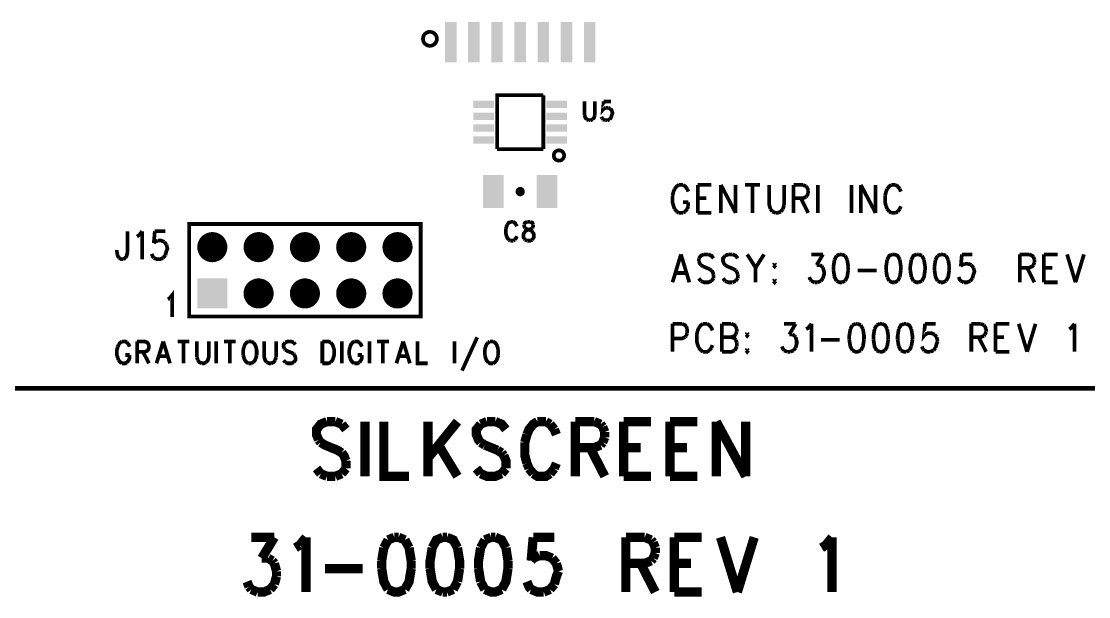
# Model space of a CAD drawing. Extents: x 7.99 to 15.49, y 7.55 to 10.6.
# Drawn here: x 10.672 to 12.978, y 7.55 to 8.793 of the extents above; entities that cross this region are included whole.
import ezdxf

# ---------------------------------------------------------------- set-up
doc = ezdxf.new("R2010")
doc.units = 0
doc.layers.get('0').update_dxf_attribs({"linetype": 'CONTINUOUS'})
doc.layers.add('ASSEMBLY_PHO', color=7, linetype='CONTINUOUS')

# ---------------------------------------------------------------- blocks, each defined once
blk = doc.blocks.new('ROUND_5')
at = {"const_width": 0.0325}
blk.add_lwpolyline([(-0.01625, 0, 1), (0.01625, 0, 1)], format="xyb", close=True, dxfattribs=at)
blk = doc.blocks.new('SQUARE_9')
blk.add_solid([(-0.0325, -0.0325), (-0.0325, 0.0325), (0.0325, -0.0325), (0.0325, 0.0325)])
blk = doc.blocks.new('RECTANGLE_65')
blk.add_solid([(-0.0225, -0.0355), (-0.0225, 0.0355), (0.0225, -0.0355), (0.0225, 0.0355)])
blk = doc.blocks.new('RECTANGLE_200')
blk.add_solid([(-0.0125, -0.0435), (-0.0125, 0.0435), (0.0125, -0.0435), (0.0125, 0.0435)])
blk = doc.blocks.new('RECTANGLE_202')
blk.add_solid([(-0.0225, -0.008), (-0.0225, 0.008), (0.0225, -0.008), (0.0225, 0.008)])

msp = doc.modelspace()

# ---------------------------------------------------------------- linework, layer by layer
at = {"layer": 'ASSEMBLY_PHO'}
for points, const_width in [([(8, 8), (15.48, 8), (15.48, 10.362), (8, 10.362), (8, 8)], 0.01), ([(11.8, 8.63307), (11.7, 8.63307), (11.7, 8.51692)], 0.008), ([(11.8, 8.51692), (11.8, 8.63307)], 0.008), ([(11.889, 8.61968), (11.889, 8.59062)], 0.008), ([(11.91127, 8.59062), (11.91127, 8.61968)], 0.008), ([(11.93036, 8.61968), (11.92877, 8.60225), (11.93036, 8.60418)], 0.008), ([(11.94627, 8.61968), (11.93036, 8.61968)], 0.008), ([(11.93036, 8.60418), (11.93513, 8.60612)], 0.008), ([(11.93513, 8.60612), (11.9399, 8.60612)], 0.008), ([(11.9399, 8.60612), (11.94468, 8.60418)], 0.008), ([(11.94468, 8.60418), (11.94786, 8.60031), (11.94945, 8.5945), (11.94786, 8.59062)], 0.008), ([(11.889, 8.59062), (11.89059, 8.58481), (11.89377, 8.58093)], 0.008), ([(11.89377, 8.58093), (11.89854, 8.579)], 0.008), ([(11.89854, 8.579), (11.90172, 8.579)], 0.008), ([(11.90172, 8.579), (11.9065, 8.58093)], 0.008), ([(11.9065, 8.58093), (11.90968, 8.58481), (11.91127, 8.59062)], 0.008), ([(11.92718, 8.58287), (11.92559, 8.58675)], 0.008), ([(11.92877, 8.58093), (11.92718, 8.58287)], 0.008), ([(11.93354, 8.579), (11.92877, 8.58093)], 0.008), ([(11.93831, 8.579), (11.93354, 8.579)], 0.008), ([(11.94309, 8.58093), (11.93831, 8.579)], 0.008), ([(11.94786, 8.59062), (11.94627, 8.58481), (11.94309, 8.58093)], 0.008), ([(11.7, 8.51692), (11.8, 8.51692)], 0.008), ([(12.09263, 8.43937), (12.08809, 8.4365), (12.08354, 8.43075)], 0.008), ([(12.10172, 8.43937), (12.09263, 8.43937)], 0.008), ([(12.11081, 8.43075), (12.10627, 8.4365), (12.10172, 8.43937)], 0.008), ([(12.13354, 8.43937), (12.13354, 8.379)], 0.008), ([(12.13354, 8.43937), (12.16309, 8.43937)], 0.008), ([(12.18354, 8.43937), (12.18354, 8.379)], 0.008), ([(12.18354, 8.43937), (12.21536, 8.379)], 0.008), ([(12.21536, 8.43937), (12.21536, 8.379)], 0.008), ([(12.23581, 8.43937), (12.26763, 8.43937)], 0.008), ([(12.25172, 8.43937), (12.25172, 8.379)], 0.008), ([(12.28809, 8.43937), (12.28809, 8.39625), (12.29036, 8.38762)], 0.008), ([(12.3199, 8.39625), (12.3199, 8.43937)], 0.008), ([(12.34036, 8.43937), (12.34036, 8.379)], 0.008), ([(12.34036, 8.43937), (12.36081, 8.43937)], 0.008), ([(12.36081, 8.43937), (12.36763, 8.4365)], 0.008), ([(12.36763, 8.4365), (12.3699, 8.43362)], 0.008), ([(12.3699, 8.43362), (12.37218, 8.42787)], 0.008), ([(12.39263, 8.43937), (12.39263, 8.379)], 0.008), ([(12.46536, 8.43937), (12.46536, 8.379)], 0.008), ([(12.48581, 8.43937), (12.48581, 8.379)], 0.008), ([(12.48581, 8.43937), (12.51763, 8.379)], 0.008), ([(12.51763, 8.43937), (12.51763, 8.379)], 0.008), ([(12.55172, 8.43937), (12.54718, 8.4365), (12.54263, 8.43075)], 0.008), ([(12.56081, 8.43937), (12.55172, 8.43937)], 0.008), ([(12.5699, 8.43075), (12.56536, 8.4365), (12.56081, 8.43937)], 0.008), ([(12.08354, 8.43075), (12.08127, 8.425), (12.079, 8.41637)], 0.008), ([(12.079, 8.41637), (12.079, 8.402), (12.08127, 8.39337)], 0.008), ([(12.11309, 8.425), (12.11081, 8.43075)], 0.008), ([(12.13354, 8.41062), (12.15172, 8.41062)], 0.008), ([(12.36081, 8.41062), (12.34036, 8.41062)], 0.008), ([(12.35627, 8.41062), (12.37218, 8.379)], 0.008), ([(12.36763, 8.4135), (12.36081, 8.41062)], 0.008), ([(12.3699, 8.41637), (12.36763, 8.4135)], 0.008), ([(12.37218, 8.42212), (12.3699, 8.41637)], 0.008), ([(12.37218, 8.42787), (12.37218, 8.42212)], 0.008), ([(12.54263, 8.43075), (12.54036, 8.425), (12.53809, 8.41637)], 0.008), ([(12.53809, 8.41637), (12.53809, 8.402), (12.54036, 8.39337)], 0.008), ([(12.57218, 8.425), (12.5699, 8.43075)], 0.008), ([(12.08127, 8.39337), (12.08354, 8.38762)], 0.008), ([(12.08354, 8.38762), (12.08809, 8.38187)], 0.008), ([(12.10172, 8.402), (12.11309, 8.402)], 0.008), ([(12.10627, 8.38187), (12.11081, 8.38762)], 0.008), ([(12.11081, 8.38762), (12.11309, 8.39337)], 0.008), ([(12.11309, 8.39337), (12.11309, 8.402)], 0.008), ([(12.29036, 8.38762), (12.2949, 8.38187)], 0.008), ([(12.31309, 8.38187), (12.31763, 8.38762)], 0.008), ([(12.31763, 8.38762), (12.3199, 8.39625)], 0.008), ([(12.54036, 8.39337), (12.54263, 8.38762)], 0.008), ([(12.54263, 8.38762), (12.54718, 8.38187)], 0.008), ([(12.56536, 8.38187), (12.5699, 8.38762)], 0.008), ([(12.5699, 8.38762), (12.57218, 8.39337)], 0.008), ([(12.08809, 8.38187), (12.09263, 8.379)], 0.008), ([(12.09263, 8.379), (12.10172, 8.379)], 0.008), ([(12.10172, 8.379), (12.10627, 8.38187)], 0.008), ([(12.13354, 8.379), (12.16309, 8.379)], 0.008), ([(12.2949, 8.38187), (12.30172, 8.379)], 0.008), ([(12.30172, 8.379), (12.30627, 8.379), (12.31309, 8.38187)], 0.008), ([(12.54718, 8.38187), (12.55172, 8.379)], 0.008), ([(12.55172, 8.379), (12.56081, 8.379)], 0.008), ([(12.56081, 8.379), (12.56536, 8.38187)], 0.008), ([(11.035, 8.155), (11.035, 8.355), (11.535, 8.355), (11.535, 8.155), (11.035, 8.155)], 0.008), ([(11.72218, 8.35387), (11.72059, 8.35), (11.719, 8.34418)], 0.008), ([(11.719, 8.34418), (11.719, 8.3345), (11.72059, 8.32868)], 0.008), ([(11.72854, 8.35968), (11.72536, 8.35775), (11.72218, 8.35387)], 0.008), ([(11.7349, 8.35968), (11.72854, 8.35968)], 0.008), ([(11.74127, 8.35387), (11.73809, 8.35775), (11.7349, 8.35968)], 0.008), ([(11.74286, 8.35), (11.74127, 8.35387)], 0.008), ([(11.76513, 8.35968), (11.76036, 8.35775), (11.75877, 8.35387)], 0.008), ([(11.75877, 8.35387), (11.75877, 8.35), (11.76036, 8.34612)], 0.008), ([(11.75877, 8.33643), (11.76195, 8.34031), (11.76672, 8.34225)], 0.008), ([(11.76036, 8.34612), (11.76354, 8.34418)], 0.008), ([(11.76354, 8.34418), (11.7699, 8.34225)], 0.008), ([(11.7715, 8.35968), (11.76513, 8.35968)], 0.008), ([(11.76672, 8.34225), (11.77309, 8.34418)], 0.008), ([(11.7699, 8.34225), (11.77468, 8.34031), (11.77786, 8.33643)], 0.008), ([(11.77786, 8.35387), (11.77627, 8.35775), (11.7715, 8.35968)], 0.008), ([(11.77309, 8.34418), (11.77627, 8.34612)], 0.008), ([(11.77627, 8.34612), (11.77786, 8.35), (11.77786, 8.35387)], 0.008), ([(10.90172, 8.33937), (10.90172, 8.29337)], 0.008), ([(10.92218, 8.32787), (10.92672, 8.33075)], 0.008), ([(10.92672, 8.33075), (10.93354, 8.33937)], 0.008), ([(10.93354, 8.33937), (10.93354, 8.279)], 0.008), ([(10.96081, 8.33937), (10.95854, 8.3135)], 0.008), ([(10.98354, 8.33937), (10.96081, 8.33937)], 0.008), ([(10.96081, 8.31637), (10.96763, 8.31925)], 0.008), ([(10.96763, 8.31925), (10.97445, 8.31925), (10.98127, 8.31637)], 0.008), ([(11.72059, 8.32868), (11.72218, 8.32481), (11.72536, 8.32093)], 0.008), ([(11.72536, 8.32093), (11.72854, 8.319)], 0.008), ([(11.72854, 8.319), (11.7349, 8.319)], 0.008), ([(11.7349, 8.319), (11.73809, 8.32093)], 0.008), ([(11.73809, 8.32093), (11.74127, 8.32481), (11.74286, 8.32868)], 0.008), ([(11.75877, 8.32287), (11.75718, 8.32675), (11.75718, 8.33256), (11.75877, 8.33643)], 0.008), ([(11.76036, 8.32093), (11.75877, 8.32287)], 0.008), ([(11.76513, 8.319), (11.76036, 8.32093)], 0.008), ([(11.77627, 8.32093), (11.7715, 8.319), (11.76513, 8.319)], 0.008), ([(11.77786, 8.32287), (11.77627, 8.32093)], 0.008), ([(11.77786, 8.33643), (11.77945, 8.33256), (11.77945, 8.32675), (11.77786, 8.32287)], 0.008), ([(10.879, 8.29337), (10.879, 8.29912)], 0.008), ([(10.95854, 8.3135), (10.96081, 8.31637)], 0.008), ([(10.98127, 8.31637), (10.98581, 8.31062)], 0.008), ([(10.98581, 8.29625), (10.98354, 8.28762)], 0.008), ([(10.98581, 8.31062), (10.98809, 8.302), (10.98581, 8.29625)], 0.008), ([(10.88354, 8.28187), (10.88127, 8.28475), (10.879, 8.29337)], 0.008), ([(10.89263, 8.279), (10.88809, 8.279), (10.88354, 8.28187)], 0.008), ([(10.89718, 8.28187), (10.89263, 8.279)], 0.008), ([(10.90172, 8.29337), (10.89945, 8.28475), (10.89718, 8.28187)], 0.008), ([(10.95854, 8.28187), (10.95627, 8.28475), (10.954, 8.2905)], 0.008), ([(10.979, 8.28187), (10.97218, 8.279), (10.96536, 8.279), (10.95854, 8.28187)], 0.008), ([(10.98354, 8.28762), (10.979, 8.28187)], 0.008), ([(12.09718, 8.28937), (12.079, 8.229)], 0.008), ([(12.09718, 8.28937), (12.11536, 8.229)], 0.008), ([(12.14718, 8.28937), (12.14036, 8.2865), (12.13581, 8.28075)], 0.008), ([(12.13581, 8.28075), (12.13581, 8.275)], 0.008), ([(12.13581, 8.275), (12.13809, 8.26925), (12.14036, 8.26637)], 0.008), ([(12.15627, 8.28937), (12.14718, 8.28937)], 0.008), ([(12.16763, 8.28075), (12.16309, 8.2865), (12.15627, 8.28937)], 0.008), ([(12.19263, 8.2865), (12.18809, 8.28075), (12.18809, 8.275), (12.19036, 8.26925), (12.19263, 8.26637)], 0.008), ([(12.19945, 8.28937), (12.19263, 8.2865)], 0.008), ([(12.20854, 8.28937), (12.19945, 8.28937)], 0.008), ([(12.2199, 8.28075), (12.21536, 8.2865), (12.20854, 8.28937)], 0.008), ([(12.24036, 8.28937), (12.25854, 8.26062)], 0.008), ([(12.27672, 8.28937), (12.25854, 8.26062)], 0.008), ([(12.379, 8.28937), (12.404, 8.28937)], 0.008), ([(12.404, 8.28937), (12.39036, 8.26637)], 0.008), ([(12.429, 8.27787), (12.42672, 8.2635)], 0.008), ([(12.43354, 8.2865), (12.429, 8.27787)], 0.008), ([(12.44036, 8.28937), (12.43354, 8.2865)], 0.008), ([(12.4449, 8.28937), (12.44036, 8.28937)], 0.008), ([(12.45172, 8.2865), (12.4449, 8.28937)], 0.008), ([(12.45627, 8.27787), (12.45172, 8.2865)], 0.008), ([(12.45854, 8.2635), (12.45627, 8.27787)], 0.008), ([(12.54263, 8.27787), (12.54036, 8.2635), (12.54036, 8.25487)], 0.008), ([(12.554, 8.28937), (12.54718, 8.2865), (12.54263, 8.27787)], 0.008), ([(12.55854, 8.28937), (12.554, 8.28937)], 0.008), ([(12.5699, 8.27787), (12.56536, 8.2865), (12.55854, 8.28937)], 0.008), ([(12.57218, 8.25487), (12.57218, 8.2635), (12.5699, 8.27787)], 0.008), ([(12.5949, 8.27787), (12.59263, 8.2635)], 0.008), ([(12.60627, 8.28937), (12.59945, 8.2865), (12.5949, 8.27787)], 0.008), ([(12.61081, 8.28937), (12.60627, 8.28937)], 0.008), ([(12.61763, 8.2865), (12.61081, 8.28937)], 0.008), ([(12.62218, 8.27787), (12.61763, 8.2865)], 0.008), ([(12.62445, 8.25487), (12.62445, 8.2635), (12.62218, 8.27787)], 0.008), ([(12.64718, 8.27787), (12.6449, 8.2635)], 0.008), ([(12.65172, 8.2865), (12.64718, 8.27787)], 0.008), ([(12.65854, 8.28937), (12.65172, 8.2865)], 0.008), ([(12.66309, 8.28937), (12.65854, 8.28937)], 0.008), ([(12.6699, 8.2865), (12.66309, 8.28937)], 0.008), ([(12.67445, 8.27787), (12.6699, 8.2865)], 0.008), ([(12.67672, 8.2635), (12.67445, 8.27787)], 0.008), ([(12.704, 8.28937), (12.70172, 8.2635)], 0.008), ([(12.72672, 8.28937), (12.704, 8.28937)], 0.008), ([(12.829, 8.28937), (12.829, 8.229)], 0.008), ([(12.829, 8.28937), (12.84945, 8.28937)], 0.008), ([(12.84945, 8.28937), (12.85627, 8.2865), (12.85854, 8.28362)], 0.008), ([(12.85854, 8.28362), (12.86081, 8.27787)], 0.008), ([(12.86081, 8.27787), (12.86081, 8.27212)], 0.008), ([(12.88127, 8.28937), (12.88127, 8.229)], 0.008), ([(12.88127, 8.28937), (12.91081, 8.28937)], 0.008), ([(12.93127, 8.28937), (12.94945, 8.229)], 0.008), ([(12.96763, 8.28937), (12.94945, 8.229)], 0.008), ([(12.14036, 8.26637), (12.1449, 8.2635)], 0.008), ([(12.1449, 8.2635), (12.15854, 8.25775)], 0.008), ([(12.15854, 8.25775), (12.16309, 8.25487)], 0.008), ([(12.16309, 8.25487), (12.16536, 8.252), (12.16763, 8.24625)], 0.008), ([(12.19263, 8.26637), (12.19718, 8.2635), (12.21081, 8.25775)], 0.008), ([(12.21081, 8.25775), (12.21536, 8.25487)], 0.008), ([(12.21536, 8.25487), (12.21763, 8.252)], 0.008), ([(12.21763, 8.252), (12.2199, 8.24625)], 0.008), ([(12.25854, 8.26062), (12.25854, 8.229)], 0.008), ([(12.29945, 8.26925), (12.29718, 8.26637)], 0.008), ([(12.29718, 8.26637), (12.29945, 8.2635), (12.30172, 8.26637)], 0.008), ([(12.30172, 8.26637), (12.29945, 8.26925)], 0.008), ([(12.39036, 8.26637), (12.39718, 8.26637)], 0.008), ([(12.39718, 8.26637), (12.40172, 8.2635)], 0.008), ([(12.40172, 8.2635), (12.404, 8.26062)], 0.008), ([(12.404, 8.26062), (12.40627, 8.252), (12.40627, 8.24625), (12.404, 8.23762)], 0.008), ([(12.42672, 8.2635), (12.42672, 8.25487)], 0.008), ([(12.42672, 8.25487), (12.429, 8.2405), (12.43354, 8.23187)], 0.008), ([(12.45172, 8.23187), (12.45627, 8.2405), (12.45854, 8.25487)], 0.008), ([(12.45854, 8.25487), (12.45854, 8.2635)], 0.008), ([(12.479, 8.25487), (12.5199, 8.25487)], 0.008), ([(12.54036, 8.25487), (12.54263, 8.2405)], 0.008), ([(12.5699, 8.2405), (12.57218, 8.25487)], 0.008), ([(12.59263, 8.2635), (12.59263, 8.25487)], 0.008), ([(12.59263, 8.25487), (12.5949, 8.2405)], 0.008), ([(12.61763, 8.23187), (12.62218, 8.2405), (12.62445, 8.25487)], 0.008), ([(12.6449, 8.2635), (12.6449, 8.25487)], 0.008), ([(12.6449, 8.25487), (12.64718, 8.2405), (12.65172, 8.23187)], 0.008), ([(12.6699, 8.23187), (12.67445, 8.2405), (12.67672, 8.25487)], 0.008), ([(12.67672, 8.25487), (12.67672, 8.2635)], 0.008), ([(12.70172, 8.2635), (12.704, 8.26637)], 0.008), ([(12.704, 8.26637), (12.71081, 8.26925)], 0.008), ([(12.71081, 8.26925), (12.71763, 8.26925)], 0.008), ([(12.71763, 8.26925), (12.72445, 8.26637)], 0.008), ([(12.72445, 8.26637), (12.729, 8.26062)], 0.008), ([(12.729, 8.26062), (12.73127, 8.252), (12.729, 8.24625), (12.72672, 8.23762)], 0.008), ([(12.84945, 8.26062), (12.829, 8.26062)], 0.008), ([(12.8449, 8.26062), (12.86081, 8.229)], 0.008), ([(12.85854, 8.26637), (12.85627, 8.2635), (12.84945, 8.26062)], 0.008), ([(12.86081, 8.27212), (12.85854, 8.26637)], 0.008), ([(12.88127, 8.26062), (12.89945, 8.26062)], 0.008), ([(12.08581, 8.24912), (12.10854, 8.24912)], 0.008), ([(12.14036, 8.23187), (12.13581, 8.23762)], 0.008), ([(12.16309, 8.23187), (12.15627, 8.229), (12.14718, 8.229), (12.14036, 8.23187)], 0.008), ([(12.16763, 8.23762), (12.16309, 8.23187)], 0.008), ([(12.16763, 8.24625), (12.16763, 8.23762)], 0.008), ([(12.19263, 8.23187), (12.18809, 8.23762)], 0.008), ([(12.20854, 8.229), (12.19945, 8.229), (12.19263, 8.23187)], 0.008), ([(12.21536, 8.23187), (12.20854, 8.229)], 0.008), ([(12.2199, 8.23762), (12.21536, 8.23187)], 0.008), ([(12.2199, 8.24625), (12.2199, 8.23762)], 0.008), ([(12.29945, 8.23475), (12.29718, 8.23187)], 0.008), ([(12.29718, 8.23187), (12.29945, 8.229), (12.30172, 8.23187)], 0.008), ([(12.30172, 8.23187), (12.29945, 8.23475)], 0.008), ([(12.37672, 8.23475), (12.37445, 8.2405)], 0.008), ([(12.379, 8.23187), (12.37672, 8.23475)], 0.008), ([(12.38581, 8.229), (12.379, 8.23187)], 0.008), ([(12.39263, 8.229), (12.38581, 8.229)], 0.008), ([(12.39945, 8.23187), (12.39263, 8.229)], 0.008), ([(12.404, 8.23762), (12.39945, 8.23187)], 0.008), ([(12.43354, 8.23187), (12.44036, 8.229), (12.4449, 8.229)], 0.008), ([(12.4449, 8.229), (12.45172, 8.23187)], 0.008), ([(12.54263, 8.2405), (12.54718, 8.23187)], 0.008), ([(12.54718, 8.23187), (12.554, 8.229), (12.55854, 8.229)], 0.008), ([(12.55854, 8.229), (12.56536, 8.23187)], 0.008), ([(12.56536, 8.23187), (12.5699, 8.2405)], 0.008), ([(12.5949, 8.2405), (12.59945, 8.23187)], 0.008), ([(12.59945, 8.23187), (12.60627, 8.229), (12.61081, 8.229)], 0.008), ([(12.61081, 8.229), (12.61763, 8.23187)], 0.008), ([(12.65172, 8.23187), (12.65854, 8.229)], 0.008), ([(12.65854, 8.229), (12.66309, 8.229), (12.6699, 8.23187)], 0.008), ([(12.70172, 8.23187), (12.69945, 8.23475), (12.69718, 8.2405)], 0.008), ([(12.70854, 8.229), (12.70172, 8.23187)], 0.008), ([(12.72218, 8.23187), (12.71536, 8.229), (12.70854, 8.229)], 0.008), ([(12.72672, 8.23762), (12.72218, 8.23187)], 0.008), ([(12.88127, 8.229), (12.91081, 8.229)], 0.008), ([(10.99263, 8.1945), (10.99809, 8.20125), (10.99809, 8.154)], 0.008), ([(10.989, 8.19225), (10.99263, 8.1945)], 0.008), ([(12.079, 8.13937), (12.079, 8.079)], 0.008), ([(12.079, 8.13937), (12.09945, 8.13937)], 0.008), ([(12.09945, 8.13937), (12.10627, 8.1365), (12.10854, 8.13362)], 0.008), ([(12.1449, 8.13937), (12.14036, 8.1365), (12.13581, 8.13075)], 0.008), ([(12.154, 8.13937), (12.1449, 8.13937)], 0.008), ([(12.15854, 8.1365), (12.154, 8.13937)], 0.008), ([(12.16536, 8.125), (12.16309, 8.13075), (12.15854, 8.1365)], 0.008), ([(12.18581, 8.13937), (12.18581, 8.079)], 0.008), ([(12.18581, 8.13937), (12.20627, 8.13937)], 0.008), ([(12.20627, 8.13937), (12.21309, 8.1365), (12.21536, 8.13362)], 0.008), ([(12.3199, 8.13937), (12.3449, 8.13937)], 0.008), ([(12.3449, 8.13937), (12.33127, 8.11637)], 0.008), ([(12.36763, 8.12787), (12.37218, 8.13075), (12.379, 8.13937)], 0.008), ([(12.379, 8.13937), (12.379, 8.079)], 0.008), ([(12.46763, 8.1365), (12.46309, 8.12787)], 0.008), ([(12.47445, 8.13937), (12.46763, 8.1365)], 0.008), ([(12.479, 8.13937), (12.47445, 8.13937)], 0.008), ([(12.48581, 8.1365), (12.479, 8.13937)], 0.008), ([(12.49036, 8.12787), (12.48581, 8.1365)], 0.008), ([(12.5199, 8.1365), (12.51536, 8.12787)], 0.008), ([(12.52672, 8.13937), (12.5199, 8.1365)], 0.008), ([(12.53127, 8.13937), (12.52672, 8.13937)], 0.008), ([(12.54263, 8.12787), (12.53809, 8.1365), (12.53127, 8.13937)], 0.008), ([(12.579, 8.13937), (12.57218, 8.1365), (12.56763, 8.12787)], 0.008), ([(12.58354, 8.13937), (12.579, 8.13937)], 0.008), ([(12.5949, 8.12787), (12.59036, 8.1365), (12.58354, 8.13937)], 0.008), ([(12.62445, 8.13937), (12.62218, 8.1135), (12.62445, 8.11637)], 0.008), ([(12.64718, 8.13937), (12.62445, 8.13937)], 0.008), ([(12.72445, 8.13937), (12.72445, 8.079)], 0.008), ([(12.72445, 8.13937), (12.7449, 8.13937)], 0.008), ([(12.7449, 8.13937), (12.75172, 8.1365)], 0.008), ([(12.75172, 8.1365), (12.754, 8.13362)], 0.008), ([(12.77672, 8.13937), (12.77672, 8.079)], 0.008), ([(12.77672, 8.13937), (12.80627, 8.13937)], 0.008), ([(12.82672, 8.13937), (12.8449, 8.079)], 0.008), ([(12.86309, 8.13937), (12.8449, 8.079)], 0.008), ([(12.93581, 8.12787), (12.94036, 8.13075), (12.94718, 8.13937)], 0.008), ([(12.94718, 8.13937), (12.94718, 8.079)], 0.008), ([(12.10854, 8.1135), (12.10627, 8.11062)], 0.008), ([(12.10854, 8.13362), (12.11081, 8.12787)], 0.008), ([(12.11081, 8.11925), (12.10854, 8.1135)], 0.008), ([(12.11081, 8.12787), (12.11081, 8.11925)], 0.008), ([(12.13354, 8.125), (12.13127, 8.11637)], 0.008), ([(12.13127, 8.11637), (12.13127, 8.102), (12.13354, 8.09337)], 0.008), ([(12.13581, 8.13075), (12.13354, 8.125)], 0.008), ([(12.21536, 8.11637), (12.21309, 8.1135), (12.20627, 8.11062)], 0.008), ([(12.21536, 8.13362), (12.21763, 8.12787)], 0.008), ([(12.21763, 8.12212), (12.21536, 8.11637)], 0.008), ([(12.21763, 8.12787), (12.21763, 8.12212)], 0.008), ([(12.24036, 8.11925), (12.23809, 8.11637)], 0.008), ([(12.23809, 8.11637), (12.24036, 8.1135), (12.24263, 8.11637)], 0.008), ([(12.24263, 8.11637), (12.24036, 8.11925)], 0.008), ([(12.33127, 8.11637), (12.33809, 8.11637)], 0.008), ([(12.33809, 8.11637), (12.34263, 8.1135)], 0.008), ([(12.34263, 8.1135), (12.3449, 8.11062)], 0.008), ([(12.46309, 8.12787), (12.46081, 8.1135)], 0.008), ([(12.46081, 8.1135), (12.46081, 8.10487)], 0.008), ([(12.49263, 8.1135), (12.49036, 8.12787)], 0.008), ([(12.49263, 8.10487), (12.49263, 8.1135)], 0.008), ([(12.51536, 8.12787), (12.51309, 8.1135), (12.51309, 8.10487)], 0.008), ([(12.5449, 8.1135), (12.54263, 8.12787)], 0.008), ([(12.5449, 8.10487), (12.5449, 8.1135)], 0.008), ([(12.56763, 8.12787), (12.56536, 8.1135), (12.56536, 8.10487)], 0.008), ([(12.59718, 8.10487), (12.59718, 8.1135), (12.5949, 8.12787)], 0.008), ([(12.62445, 8.11637), (12.63127, 8.11925), (12.63809, 8.11925), (12.6449, 8.11637)], 0.008), ([(12.6449, 8.11637), (12.64945, 8.11062)], 0.008), ([(12.75172, 8.1135), (12.7449, 8.11062)], 0.008), ([(12.754, 8.11637), (12.75172, 8.1135)], 0.008), ([(12.754, 8.13362), (12.75627, 8.12787)], 0.008), ([(12.75627, 8.12212), (12.754, 8.11637)], 0.008), ([(12.75627, 8.12787), (12.75627, 8.12212)], 0.008), ([(10.88081, 8.09), (10.879, 8.08325), (10.879, 8.072), (10.88081, 8.06525)], 0.008), ([(10.88263, 8.0945), (10.88081, 8.09)], 0.008), ([(10.8899, 8.10125), (10.88627, 8.099), (10.88263, 8.0945)], 0.008), ([(10.90081, 8.099), (10.89718, 8.10125), (10.8899, 8.10125)], 0.008), ([(10.90627, 8.09), (10.90445, 8.0945), (10.90081, 8.099)], 0.008), ([(10.92263, 8.10125), (10.92263, 8.054)], 0.008), ([(10.92263, 8.10125), (10.939, 8.10125), (10.94445, 8.099), (10.94627, 8.09675), (10.94809, 8.09225), (10.94809, 8.08775), (10.94627, 8.08325), (10.94445, 8.081), (10.939, 8.07875), (10.92263, 8.07875)], 0.008), ([(10.979, 8.10125), (10.96445, 8.054)], 0.008), ([(10.979, 8.10125), (10.99354, 8.054)], 0.008), ([(11.0099, 8.10125), (11.03536, 8.10125)], 0.008), ([(11.02263, 8.10125), (11.02263, 8.054)], 0.008), ([(11.05172, 8.10125), (11.05172, 8.0675)], 0.008), ([(11.07172, 8.05625), (11.07536, 8.06075), (11.07718, 8.0675), (11.07718, 8.10125)], 0.008), ([(11.09354, 8.10125), (11.09354, 8.054)], 0.008), ([(11.1099, 8.10125), (11.13536, 8.10125)], 0.008), ([(11.12263, 8.10125), (11.12263, 8.054)], 0.008), ([(11.15354, 8.09), (11.15172, 8.08325)], 0.008), ([(11.16263, 8.10125), (11.159, 8.099), (11.15536, 8.0945), (11.15354, 8.09)], 0.008), ([(11.1699, 8.10125), (11.16263, 8.10125)], 0.008), ([(11.17354, 8.099), (11.1699, 8.10125)], 0.008), ([(11.18081, 8.08325), (11.179, 8.09), (11.17718, 8.0945), (11.17354, 8.099)], 0.008), ([(11.19718, 8.10125), (11.19718, 8.0675), (11.199, 8.06075), (11.20263, 8.05625)], 0.008), ([(11.22263, 8.0675), (11.22263, 8.10125)], 0.008), ([(11.24263, 8.099), (11.239, 8.0945), (11.239, 8.09), (11.24081, 8.0855)], 0.008), ([(11.26081, 8.099), (11.25536, 8.10125), (11.24809, 8.10125), (11.24263, 8.099)], 0.008), ([(11.26445, 8.0945), (11.26081, 8.099)], 0.008), ([(11.32263, 8.10125), (11.32263, 8.054)], 0.008), ([(11.32263, 8.10125), (11.33536, 8.10125), (11.34081, 8.099)], 0.008), ([(11.34081, 8.099), (11.34445, 8.0945), (11.34627, 8.09), (11.34809, 8.08325), (11.34809, 8.072), (11.34627, 8.06525), (11.34445, 8.06075), (11.34081, 8.05625)], 0.008), ([(11.36445, 8.10125), (11.36445, 8.054)], 0.008), ([(11.38263, 8.09), (11.38081, 8.08325)], 0.008), ([(11.39172, 8.10125), (11.38809, 8.099), (11.38445, 8.0945), (11.38263, 8.09)], 0.008), ([(11.40263, 8.099), (11.399, 8.10125), (11.39172, 8.10125)], 0.008), ([(11.40809, 8.09), (11.40627, 8.0945), (11.40263, 8.099)], 0.008), ([(11.42445, 8.10125), (11.42445, 8.054)], 0.008), ([(11.44081, 8.10125), (11.46627, 8.10125)], 0.008), ([(11.45354, 8.10125), (11.45354, 8.054)], 0.008), ([(11.49718, 8.10125), (11.48263, 8.054)], 0.008), ([(11.49718, 8.10125), (11.51172, 8.054)], 0.008), ([(11.52809, 8.10125), (11.52809, 8.054), (11.5499, 8.054)], 0.008), ([(11.60809, 8.10125), (11.60809, 8.054)], 0.008), ([(11.65718, 8.11025), (11.62445, 8.03825)], 0.008), ([(11.68081, 8.099), (11.67718, 8.0945), (11.67536, 8.09), (11.67354, 8.08325)], 0.008), ([(11.68445, 8.10125), (11.68081, 8.099)], 0.008), ([(11.69172, 8.10125), (11.68445, 8.10125)], 0.008), ([(11.70081, 8.09), (11.699, 8.0945), (11.69536, 8.099), (11.69172, 8.10125)], 0.008), ([(11.70263, 8.08325), (11.70081, 8.09)], 0.008), ([(12.10627, 8.11062), (12.09945, 8.10775), (12.079, 8.10775)], 0.008), ([(12.13354, 8.09337), (12.13581, 8.08762)], 0.008), ([(12.16309, 8.08762), (12.16536, 8.09337)], 0.008), ([(12.18581, 8.11062), (12.20627, 8.11062)], 0.008), ([(12.20627, 8.11062), (12.21309, 8.10775), (12.21536, 8.10487)], 0.008), ([(12.21763, 8.0905), (12.21536, 8.08475), (12.21309, 8.08187)], 0.008), ([(12.21536, 8.10487), (12.21763, 8.09912)], 0.008), ([(12.21763, 8.09912), (12.21763, 8.0905)], 0.008), ([(12.31763, 8.08475), (12.31536, 8.0905)], 0.008), ([(12.3449, 8.11062), (12.34718, 8.102), (12.34718, 8.09625), (12.3449, 8.08762)], 0.008), ([(12.39945, 8.10487), (12.44036, 8.10487)], 0.008), ([(12.46081, 8.10487), (12.46309, 8.0905), (12.46763, 8.08187)], 0.008), ([(12.48581, 8.08187), (12.49036, 8.0905), (12.49263, 8.10487)], 0.008), ([(12.51309, 8.10487), (12.51536, 8.0905), (12.5199, 8.08187)], 0.008), ([(12.53809, 8.08187), (12.54263, 8.0905)], 0.008), ([(12.54263, 8.0905), (12.5449, 8.10487)], 0.008), ([(12.56536, 8.10487), (12.56763, 8.0905)], 0.008), ([(12.56763, 8.0905), (12.57218, 8.08187)], 0.008), ([(12.59036, 8.08187), (12.5949, 8.0905)], 0.008), ([(12.5949, 8.0905), (12.59718, 8.10487)], 0.008), ([(12.6199, 8.08475), (12.61763, 8.0905)], 0.008), ([(12.65172, 8.102), (12.64945, 8.09625), (12.64718, 8.08762)], 0.008), ([(12.64945, 8.11062), (12.65172, 8.102)], 0.008), ([(12.7449, 8.11062), (12.72445, 8.11062)], 0.008), ([(12.74036, 8.11062), (12.75627, 8.079)], 0.008), ([(12.77672, 8.11062), (12.7949, 8.11062)], 0.008), ([(10.88081, 8.06525), (10.88263, 8.06075)], 0.008), ([(10.89718, 8.072), (10.90627, 8.072)], 0.008), ([(10.90081, 8.05625), (10.90445, 8.06075), (10.90627, 8.06525), (10.90627, 8.072)], 0.008), ([(10.93536, 8.07875), (10.94809, 8.054)], 0.008), ([(10.9699, 8.06975), (10.98809, 8.06975)], 0.008), ([(11.05172, 8.0675), (11.05354, 8.06075)], 0.008), ([(11.15172, 8.08325), (11.15172, 8.072)], 0.008), ([(11.15172, 8.072), (11.15354, 8.06525)], 0.008), ([(11.15354, 8.06525), (11.15536, 8.06075), (11.159, 8.05625), (11.16263, 8.054)], 0.008), ([(11.17354, 8.05625), (11.17718, 8.06075), (11.179, 8.06525), (11.18081, 8.072)], 0.008), ([(11.18081, 8.072), (11.18081, 8.08325)], 0.008), ([(11.22081, 8.06075), (11.22263, 8.0675)], 0.008), ([(11.24081, 8.0855), (11.24263, 8.08325)], 0.008), ([(11.24263, 8.08325), (11.24627, 8.081), (11.25718, 8.0765), (11.26081, 8.07425)], 0.008), ([(11.26081, 8.07425), (11.26263, 8.072)], 0.008), ([(11.26263, 8.072), (11.26445, 8.0675), (11.26445, 8.06075), (11.26081, 8.05625)], 0.008), ([(11.38081, 8.08325), (11.38081, 8.072)], 0.008), ([(11.38081, 8.072), (11.38263, 8.06525)], 0.008), ([(11.38263, 8.06525), (11.38445, 8.06075), (11.38809, 8.05625), (11.39172, 8.054)], 0.008), ([(11.399, 8.072), (11.40809, 8.072)], 0.008), ([(11.40263, 8.05625), (11.40627, 8.06075), (11.40809, 8.06525), (11.40809, 8.072)], 0.008), ([(11.48809, 8.06975), (11.50627, 8.06975)], 0.008), ([(11.67354, 8.08325), (11.67354, 8.072)], 0.008), ([(11.67354, 8.072), (11.67536, 8.06525), (11.67718, 8.06075), (11.68081, 8.05625)], 0.008), ([(11.69172, 8.054), (11.69536, 8.05625), (11.699, 8.06075), (11.70081, 8.06525)], 0.008), ([(11.70081, 8.06525), (11.70263, 8.072)], 0.008), ([(11.70263, 8.072), (11.70263, 8.08325)], 0.008), ([(12.13581, 8.08762), (12.14036, 8.08187)], 0.008), ([(12.14036, 8.08187), (12.1449, 8.079)], 0.008), ([(12.1449, 8.079), (12.154, 8.079), (12.15854, 8.08187)], 0.008), ([(12.15854, 8.08187), (12.16309, 8.08762)], 0.008), ([(12.21309, 8.08187), (12.20627, 8.079), (12.18581, 8.079)], 0.008), ([(12.24036, 8.08475), (12.23809, 8.08187)], 0.008), ([(12.23809, 8.08187), (12.24036, 8.079), (12.24263, 8.08187)], 0.008), ([(12.24263, 8.08187), (12.24036, 8.08475)], 0.008), ([(12.3199, 8.08187), (12.31763, 8.08475)], 0.008), ([(12.32672, 8.079), (12.3199, 8.08187)], 0.008), ([(12.33354, 8.079), (12.32672, 8.079)], 0.008), ([(12.34036, 8.08187), (12.33354, 8.079)], 0.008), ([(12.3449, 8.08762), (12.34036, 8.08187)], 0.008), ([(12.46763, 8.08187), (12.47445, 8.079), (12.479, 8.079), (12.48581, 8.08187)], 0.008), ([(12.5199, 8.08187), (12.52672, 8.079)], 0.008), ([(12.52672, 8.079), (12.53127, 8.079), (12.53809, 8.08187)], 0.008), ([(12.57218, 8.08187), (12.579, 8.079), (12.58354, 8.079)], 0.008), ([(12.58354, 8.079), (12.59036, 8.08187)], 0.008), ([(12.62218, 8.08187), (12.6199, 8.08475)], 0.008), ([(12.63581, 8.079), (12.629, 8.079), (12.62218, 8.08187)], 0.008), ([(12.64263, 8.08187), (12.63581, 8.079)], 0.008), ([(12.64718, 8.08762), (12.64263, 8.08187)], 0.008), ([(12.77672, 8.079), (12.80627, 8.079)], 0.008), ([(10.88263, 8.06075), (10.88627, 8.05625), (10.8899, 8.054)], 0.008), ([(10.8899, 8.054), (10.89718, 8.054), (10.90081, 8.05625)], 0.008), ([(11.05354, 8.06075), (11.05718, 8.05625), (11.06263, 8.054)], 0.008), ([(11.06263, 8.054), (11.06627, 8.054), (11.07172, 8.05625)], 0.008), ([(11.16263, 8.054), (11.1699, 8.054)], 0.008), ([(11.1699, 8.054), (11.17354, 8.05625)], 0.008), ([(11.20263, 8.05625), (11.20809, 8.054), (11.21172, 8.054)], 0.008), ([(11.21172, 8.054), (11.21718, 8.05625), (11.22081, 8.06075)], 0.008), ([(11.24263, 8.05625), (11.239, 8.06075)], 0.008), ([(11.26081, 8.05625), (11.25536, 8.054), (11.24809, 8.054), (11.24263, 8.05625)], 0.008), ([(11.34081, 8.05625), (11.33536, 8.054), (11.32263, 8.054)], 0.008), ([(11.39172, 8.054), (11.399, 8.054), (11.40263, 8.05625)], 0.008), ([(11.68081, 8.05625), (11.68445, 8.054), (11.69172, 8.054)], 0.008), ([(11.33272, 7.92812), (11.31909, 7.9225), (11.31, 7.91125), (11.31, 7.9), (11.31454, 7.88875)], 0.02), ([(11.3509, 7.92812), (11.33272, 7.92812)], 0.02), ([(11.36454, 7.9225), (11.3509, 7.92812)], 0.02), ([(11.37363, 7.91125), (11.36454, 7.9225)], 0.02), ([(11.41454, 7.92812), (11.41454, 7.81)], 0.02), ([(11.45545, 7.92812), (11.45545, 7.81), (11.51, 7.81)], 0.02), ([(11.5509, 7.92812), (11.5509, 7.81)], 0.02), ([(11.61454, 7.92812), (11.5509, 7.84937)], 0.02), ([(11.66454, 7.9225), (11.65545, 7.91125), (11.65545, 7.9), (11.66, 7.88875), (11.66454, 7.88312)], 0.02), ([(11.67818, 7.92812), (11.66454, 7.9225)], 0.02), ([(11.69636, 7.92812), (11.67818, 7.92812)], 0.02), ([(11.71909, 7.91125), (11.71, 7.9225), (11.69636, 7.92812)], 0.02), ([(11.78727, 7.92812), (11.77818, 7.9225), (11.76909, 7.91125), (11.76454, 7.9)], 0.02), ([(11.80545, 7.92812), (11.78727, 7.92812)], 0.02), ([(11.81454, 7.9225), (11.80545, 7.92812)], 0.02), ([(11.82363, 7.91125), (11.81454, 7.9225)], 0.02), ([(11.86909, 7.92812), (11.86909, 7.81)], 0.02), ([(11.86909, 7.92812), (11.91, 7.92812)], 0.02), ([(11.91, 7.92812), (11.92363, 7.9225)], 0.02), ([(11.92363, 7.9225), (11.92818, 7.91687)], 0.02), ([(11.97363, 7.92812), (11.97363, 7.81)], 0.02), ([(11.97363, 7.92812), (12.03272, 7.92812)], 0.02), ([(12.07363, 7.92812), (12.07363, 7.81)], 0.02), ([(12.07363, 7.92812), (12.13272, 7.92812)], 0.02), ([(12.17363, 7.92812), (12.17363, 7.81)], 0.02), ([(12.17363, 7.92812), (12.23727, 7.81)], 0.02), ([(12.23727, 7.92812), (12.23727, 7.81)], 0.02), ([(11.76454, 7.9), (11.76, 7.88312)], 0.02), ([(11.82818, 7.9), (11.82363, 7.91125)], 0.02), ([(11.92818, 7.91687), (11.93272, 7.90562)], 0.02), ([(11.93272, 7.90562), (11.93272, 7.89437)], 0.02), ([(11.31454, 7.88875), (11.31909, 7.88312)], 0.02), ([(11.31909, 7.88312), (11.32818, 7.8775), (11.35545, 7.86625), (11.36454, 7.86062)], 0.02), ([(11.57363, 7.8775), (11.61454, 7.81)], 0.02), ([(11.66454, 7.88312), (11.67363, 7.8775)], 0.02), ([(11.67363, 7.8775), (11.7009, 7.86625)], 0.02), ([(11.76, 7.88312), (11.76, 7.855), (11.76454, 7.83812)], 0.02), ([(11.92363, 7.8775), (11.91, 7.87187)], 0.02), ([(11.92818, 7.88312), (11.92363, 7.8775)], 0.02), ([(11.93272, 7.89437), (11.92818, 7.88312)], 0.02), ([(11.36454, 7.86062), (11.36909, 7.855), (11.37363, 7.84375)], 0.02), ([(11.7009, 7.86625), (11.71, 7.86062)], 0.02), ([(11.71, 7.86062), (11.71454, 7.855)], 0.02), ([(11.71454, 7.855), (11.71909, 7.84375), (11.71909, 7.82687)], 0.02), ([(11.91, 7.87187), (11.86909, 7.87187)], 0.02), ([(11.9009, 7.87187), (11.93272, 7.81)], 0.02), ([(11.97363, 7.87187), (12.01, 7.87187)], 0.02), ([(12.07363, 7.87187), (12.11, 7.87187)], 0.02), ([(11.37363, 7.84375), (11.37363, 7.82687)], 0.02), ([(11.76454, 7.83812), (11.76909, 7.82687)], 0.02), ([(11.82363, 7.82687), (11.82818, 7.83812)], 0.02), ([(11.31909, 7.81562), (11.31, 7.82687)], 0.02), ([(11.33272, 7.81), (11.31909, 7.81562)], 0.02), ([(11.3509, 7.81), (11.33272, 7.81)], 0.02), ([(11.36454, 7.81562), (11.3509, 7.81)], 0.02), ([(11.37363, 7.82687), (11.36454, 7.81562)], 0.02), ([(11.66454, 7.81562), (11.65545, 7.82687)], 0.02), ([(11.71, 7.81562), (11.69636, 7.81), (11.67818, 7.81), (11.66454, 7.81562)], 0.02), ([(11.71909, 7.82687), (11.71, 7.81562)], 0.02), ([(11.76909, 7.82687), (11.77818, 7.81562)], 0.02), ([(11.77818, 7.81562), (11.78727, 7.81), (11.80545, 7.81), (11.81454, 7.81562)], 0.02), ([(11.81454, 7.81562), (11.82363, 7.82687)], 0.02), ([(11.97363, 7.81), (12.03272, 7.81)], 0.02), ([(12.07363, 7.81), (12.13272, 7.81)], 0.02), ([(11.16909, 7.67812), (11.21909, 7.67812)], 0.02), ([(11.21909, 7.67812), (11.19181, 7.63312)], 0.02), ([(11.27363, 7.66125), (11.28727, 7.67812)], 0.02), ([(11.28727, 7.67812), (11.28727, 7.56)], 0.02), ([(11.46454, 7.6725), (11.45545, 7.65562)], 0.02), ([(11.47818, 7.67812), (11.46454, 7.6725)], 0.02), ([(11.48727, 7.67812), (11.47818, 7.67812)], 0.02), ([(11.5009, 7.6725), (11.48727, 7.67812)], 0.02), ([(11.51, 7.65562), (11.5009, 7.6725)], 0.02), ([(11.58272, 7.67812), (11.56909, 7.6725), (11.56, 7.65562)], 0.02), ([(11.59181, 7.67812), (11.58272, 7.67812)], 0.02), ([(11.61454, 7.65562), (11.60545, 7.6725), (11.59181, 7.67812)], 0.02), ([(11.67363, 7.6725), (11.66454, 7.65562)], 0.02), ([(11.68727, 7.67812), (11.67363, 7.6725)], 0.02), ([(11.69636, 7.67812), (11.68727, 7.67812)], 0.02), ([(11.71909, 7.65562), (11.71, 7.6725), (11.69636, 7.67812)], 0.02), ([(11.77818, 7.67812), (11.77363, 7.6275)], 0.02), ([(11.82363, 7.67812), (11.77818, 7.67812)], 0.02), ([(11.97818, 7.67812), (11.97818, 7.56)], 0.02), ([(11.97818, 7.67812), (12.01909, 7.67812)], 0.02), ([(12.01909, 7.67812), (12.03272, 7.6725)], 0.02), ([(12.03272, 7.6725), (12.03727, 7.66687)], 0.02), ([(12.03727, 7.66687), (12.04181, 7.65562)], 0.02), ([(12.08272, 7.67812), (12.08272, 7.56)], 0.02), ([(12.08272, 7.67812), (12.14181, 7.67812)], 0.02), ([(12.18272, 7.67812), (12.21909, 7.56)], 0.02), ([(12.25545, 7.67812), (12.21909, 7.56)], 0.02), ([(12.4009, 7.65562), (12.41, 7.66125), (12.42363, 7.67812)], 0.02), ([(12.42363, 7.67812), (12.42363, 7.56)], 0.02), ([(11.26454, 7.65562), (11.27363, 7.66125)], 0.02), ([(11.45545, 7.65562), (11.4509, 7.6275)], 0.02), ([(11.51454, 7.6275), (11.51, 7.65562)], 0.02), ([(11.56, 7.65562), (11.55545, 7.6275), (11.55545, 7.61062)], 0.02), ([(11.61909, 7.61062), (11.61909, 7.6275), (11.61454, 7.65562)], 0.02), ([(11.66454, 7.65562), (11.66, 7.6275), (11.66, 7.61062)], 0.02), ([(11.72363, 7.6275), (11.71909, 7.65562)], 0.02), ([(12.04181, 7.64437), (12.03727, 7.63312)], 0.02), ([(12.04181, 7.65562), (12.04181, 7.64437)], 0.02), ([(11.19181, 7.63312), (11.20545, 7.63312)], 0.02), ([(11.20545, 7.63312), (11.21454, 7.6275)], 0.02), ([(11.21454, 7.6275), (11.21909, 7.62187)], 0.02), ([(11.21909, 7.62187), (11.22363, 7.605)], 0.02), ([(11.4509, 7.6275), (11.4509, 7.61062)], 0.02), ([(11.51454, 7.61062), (11.51454, 7.6275)], 0.02), ([(11.72363, 7.61062), (11.72363, 7.6275)], 0.02), ([(11.77363, 7.6275), (11.77818, 7.63312)], 0.02), ([(11.77818, 7.63312), (11.79181, 7.63875)], 0.02), ([(11.79181, 7.63875), (11.80545, 7.63875), (11.81909, 7.63312)], 0.02), ([(11.81909, 7.63312), (11.82818, 7.62187)], 0.02), ([(11.82818, 7.62187), (11.83272, 7.605)], 0.02), ([(12.01909, 7.62187), (11.97818, 7.62187)], 0.02), ([(12.01, 7.62187), (12.04181, 7.56)], 0.02), ([(12.03272, 7.6275), (12.01909, 7.62187)], 0.02), ([(12.03727, 7.63312), (12.03272, 7.6275)], 0.02), ([(12.08272, 7.62187), (12.11909, 7.62187)], 0.02), ([(11.22363, 7.605), (11.22363, 7.59375)], 0.02), ([(11.32818, 7.61062), (11.41, 7.61062)], 0.02), ([(11.4509, 7.61062), (11.45545, 7.5825), (11.46454, 7.56562)], 0.02), ([(11.5009, 7.56562), (11.51, 7.5825), (11.51454, 7.61062)], 0.02), ([(11.55545, 7.61062), (11.56, 7.5825), (11.56909, 7.56562)], 0.02), ([(11.61454, 7.5825), (11.61909, 7.61062)], 0.02), ([(11.66, 7.61062), (11.66454, 7.5825)], 0.02), ([(11.71, 7.56562), (11.71909, 7.5825), (11.72363, 7.61062)], 0.02), ([(11.83272, 7.605), (11.82818, 7.59375), (11.82363, 7.57687)], 0.02), ([(11.16454, 7.57125), (11.16, 7.5825)], 0.02), ([(11.21909, 7.57687), (11.21, 7.56562)], 0.02), ([(11.22363, 7.59375), (11.21909, 7.57687)], 0.02), ([(11.60545, 7.56562), (11.61454, 7.5825)], 0.02), ([(11.66454, 7.5825), (11.67363, 7.56562)], 0.02), ([(11.77363, 7.56562), (11.76909, 7.57125), (11.76454, 7.5825)], 0.02), ([(11.82363, 7.57687), (11.81454, 7.56562)], 0.02), ([(11.16909, 7.56562), (11.16454, 7.57125)], 0.02), ([(11.18272, 7.56), (11.16909, 7.56562)], 0.02), ([(11.21, 7.56562), (11.19636, 7.56), (11.18272, 7.56)], 0.02), ([(11.46454, 7.56562), (11.47818, 7.56), (11.48727, 7.56), (11.5009, 7.56562)], 0.02), ([(11.56909, 7.56562), (11.58272, 7.56)], 0.02), ([(11.58272, 7.56), (11.59181, 7.56)], 0.02), ([(11.59181, 7.56), (11.60545, 7.56562)], 0.02), ([(11.67363, 7.56562), (11.68727, 7.56), (11.69636, 7.56), (11.71, 7.56562)], 0.02), ([(11.8009, 7.56), (11.78727, 7.56), (11.77363, 7.56562)], 0.02), ([(11.81454, 7.56562), (11.8009, 7.56)], 0.02), ([(12.08272, 7.56), (12.14181, 7.56)], 0.02)]:
    msp.add_lwpolyline(points, dxfattribs=dict(at, const_width=const_width))
for points, const_width in [([(11.54, 8.755, 1), (11.57, 8.755, 1)], 0.008), ([(11.82247, 8.503, 1), (11.84479, 8.503, 1)], 0.008), ([(11.745, 8.425, 1), (11.755, 8.425, 1)], 0.01)]:
    msp.add_lwpolyline(points, format="xyb", close=True, dxfattribs=dict(at, const_width=const_width))

# ---------------------------------------------------------------- block references
for name, p in [('RECTANGLE_200', (11.6, 8.74764)), ('RECTANGLE_200', (11.65, 8.74764)), ('RECTANGLE_200', (11.7, 8.74764)), ('RECTANGLE_200', (11.75, 8.74764)), ('RECTANGLE_200', (11.8, 8.74764)), ('RECTANGLE_200', (11.85, 8.74764)), ('RECTANGLE_200', (11.9, 8.74764)), ('RECTANGLE_202', (11.67125, 8.61339)), ('RECTANGLE_202', (11.82874, 8.61339)), ('RECTANGLE_202', (11.67125, 8.5878)), ('RECTANGLE_202', (11.82874, 8.5878)), ('RECTANGLE_202', (11.67125, 8.5622)), ('RECTANGLE_202', (11.82874, 8.5622)), ('RECTANGLE_202', (11.67125, 8.53661)), ('RECTANGLE_202', (11.82874, 8.53661)), ('RECTANGLE_65', (11.69192, 8.425)), ('RECTANGLE_65', (11.80807, 8.425)), ('ROUND_5', (11.085, 8.305)), ('ROUND_5', (11.185, 8.305)), ('ROUND_5', (11.285, 8.305)), ('ROUND_5', (11.385, 8.305)), ('ROUND_5', (11.485, 8.305)), ('SQUARE_9', (11.085, 8.205)), ('ROUND_5', (11.185, 8.205)), ('ROUND_5', (11.285, 8.205)), ('ROUND_5', (11.385, 8.205)), ('ROUND_5', (11.485, 8.205))]:
    msp.add_blockref(name, p, dxfattribs=at)

doc.saveas('drawing.dxf')
